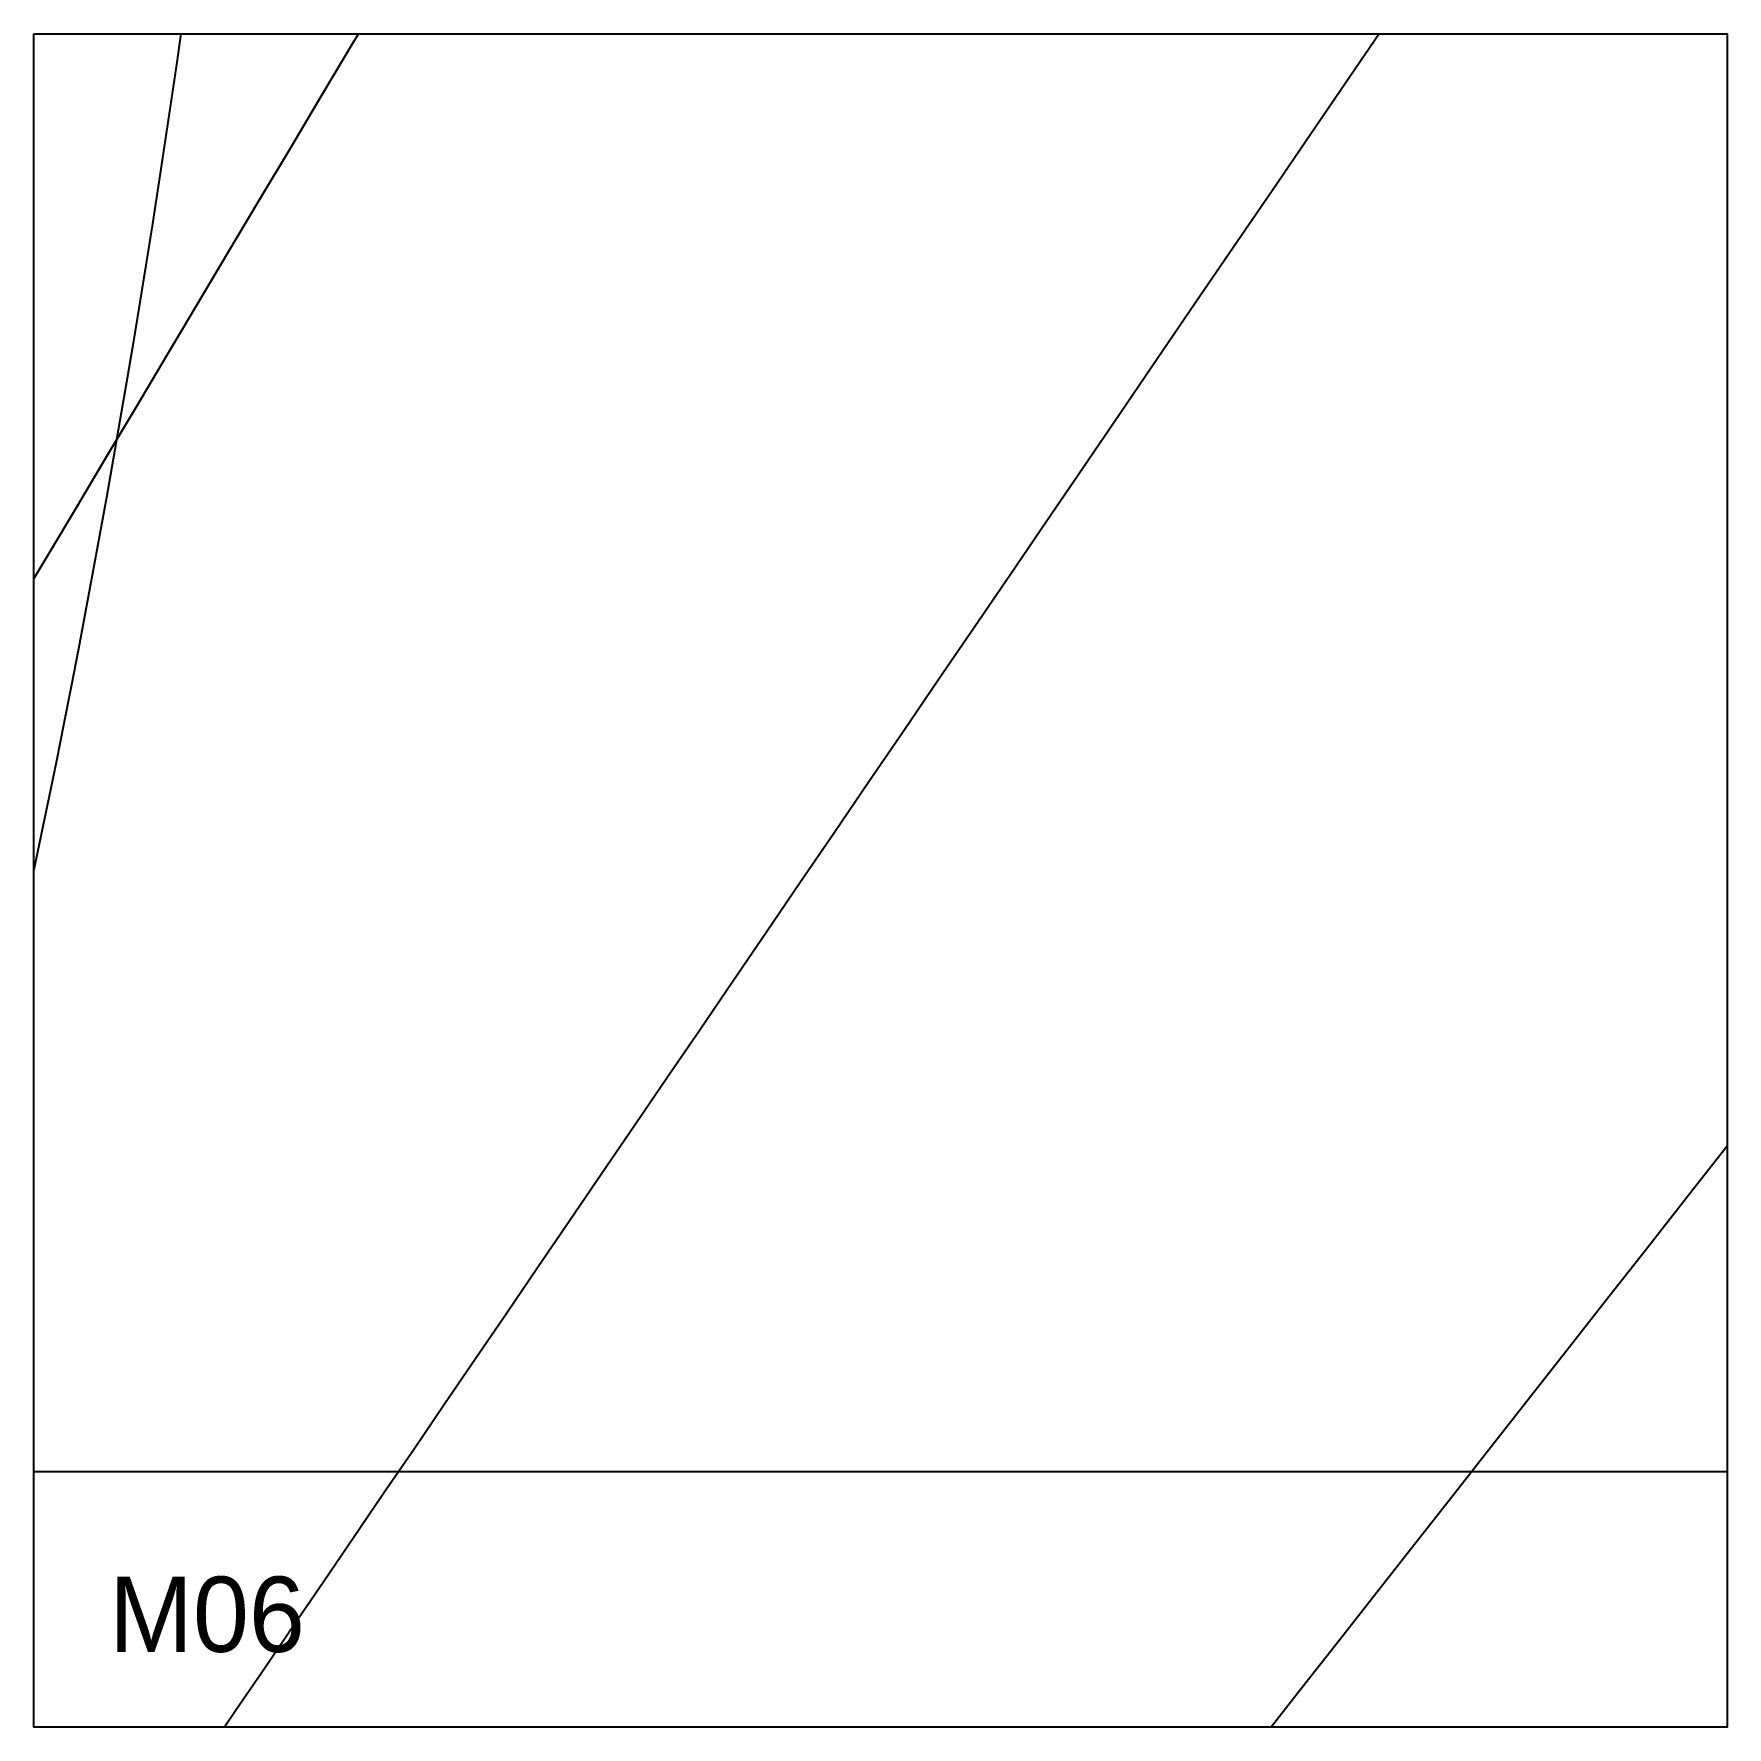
# Model space of a CAD drawing. Header units: millimetres. Extents: x 0 to 900, y 0 to 900.
import ezdxf

# ---------------------------------------------------------------- set-up
doc = ezdxf.new("R2010")
doc.units = ezdxf.units.MM
for name, color, linetype in [('ASR1', 4, 'Continuous'), ('CUT', 1, 'Continuous'), ('DECL', 30, 'Continuous'), ('HOUR15', 9, 'Continuous'), ('HOUR30', 8, 'Continuous'), ('ID', 3, 'Continuous')]:
    doc.layers.add(name, color=color, linetype=linetype)

msp = doc.modelspace()

# ---------------------------------------------------------------- linework, layer by layer
at = {"layer": 'ASR1'}
msp.add_lwpolyline([(78.13, 900), (75.61, 882.43), (72.48, 861.17), (69.31, 840), (66.09, 818.93), (62.82, 797.94), (59.5, 777.05), (56.14, 756.26), (52.72, 735.55), (49.26, 714.94), (45.74, 694.41), (42.18, 673.97), (38.57, 653.63), (34.91, 633.37), (31.21, 613.19), (27.45, 593.11), (23.65, 573.11), (19.8, 553.2), (15.9, 533.37), (11.95, 513.63), (7.96, 493.97), (3.92, 474.4), (0, 455.74)], dxfattribs=at)
at = {"layer": 'CUT'}
msp.add_lwpolyline([(0, 900), (900, 900), (900, 0), (0, 0), (0, 900)], close=True, dxfattribs=at)
at = {"layer": 'DECL'}
msp.add_lwpolyline([(0, 135.94), (8.93, 135.94), (41.71, 135.94), (74.85, 135.94), (108.39, 135.94), (142.32, 135.94), (176.65, 135.94), (211.39, 135.94), (246.55, 135.94), (282.13, 135.94), (318.16, 135.94), (354.63, 135.94), (391.56, 135.94), (428.96, 135.94), (466.83, 135.94), (505.19, 135.94), (544.05, 135.94), (583.43, 135.94), (623.32, 135.94), (663.74, 135.94), (704.72, 135.94), (746.25, 135.94), (788.35, 135.94), (831.04, 135.94), (874.33, 135.94), (900, 135.94)], dxfattribs=at)
at = {"layer": 'HOUR15'}
for points in [[(172.47, 900), (169.95, 895.78), (152.96, 867.26), (136.14, 839.02), (119.48, 811.08), (103, 783.41), (86.67, 756.01), (70.51, 728.88), (54.5, 702.01), (38.64, 675.4), (22.94, 649.05), (7.38, 622.94), (0, 610.55)], [(900, 308.82), (879.79, 283.07), (858.34, 255.73), (837.1, 228.66), (816.06, 201.85), (795.22, 175.3), (774.58, 149), (754.13, 122.94), (733.87, 97.13), (713.8, 71.56), (693.92, 46.22), (674.21, 21.11), (657.64, 0)]]:
    msp.add_lwpolyline(points, dxfattribs=at)
at = {"layer": 'HOUR30'}
msp.add_lwpolyline([(714.97, 900), (699.77, 877.7), (678.83, 846.99), (658.11, 816.61), (637.61, 786.55), (617.33, 756.8), (597.26, 727.37), (577.4, 698.24), (557.74, 669.41), (538.28, 640.88), (519.02, 612.63), (499.95, 584.66), (481.07, 556.97), (462.37, 529.56), (443.86, 502.41), (425.53, 475.52), (407.37, 448.89), (389.38, 422.52), (371.57, 396.39), (353.92, 370.5), (336.43, 344.85), (319.1, 319.44), (301.93, 294.26), (284.91, 269.31), (268.05, 244.58), (251.34, 220.07), (234.77, 195.77), (218.34, 171.68), (202.06, 147.8), (185.92, 124.13), (169.91, 100.66), (154.04, 77.38), (138.3, 54.3), (122.69, 31.4), (107.21, 8.7), (101.28, 0)], dxfattribs=at)

# ---------------------------------------------------------------- texts
at = {"layer": 'ID'}
msp.add_text('M06', height=40, dxfattribs=at).set_placement((40, 40))

doc.saveas('drawing.dxf')
